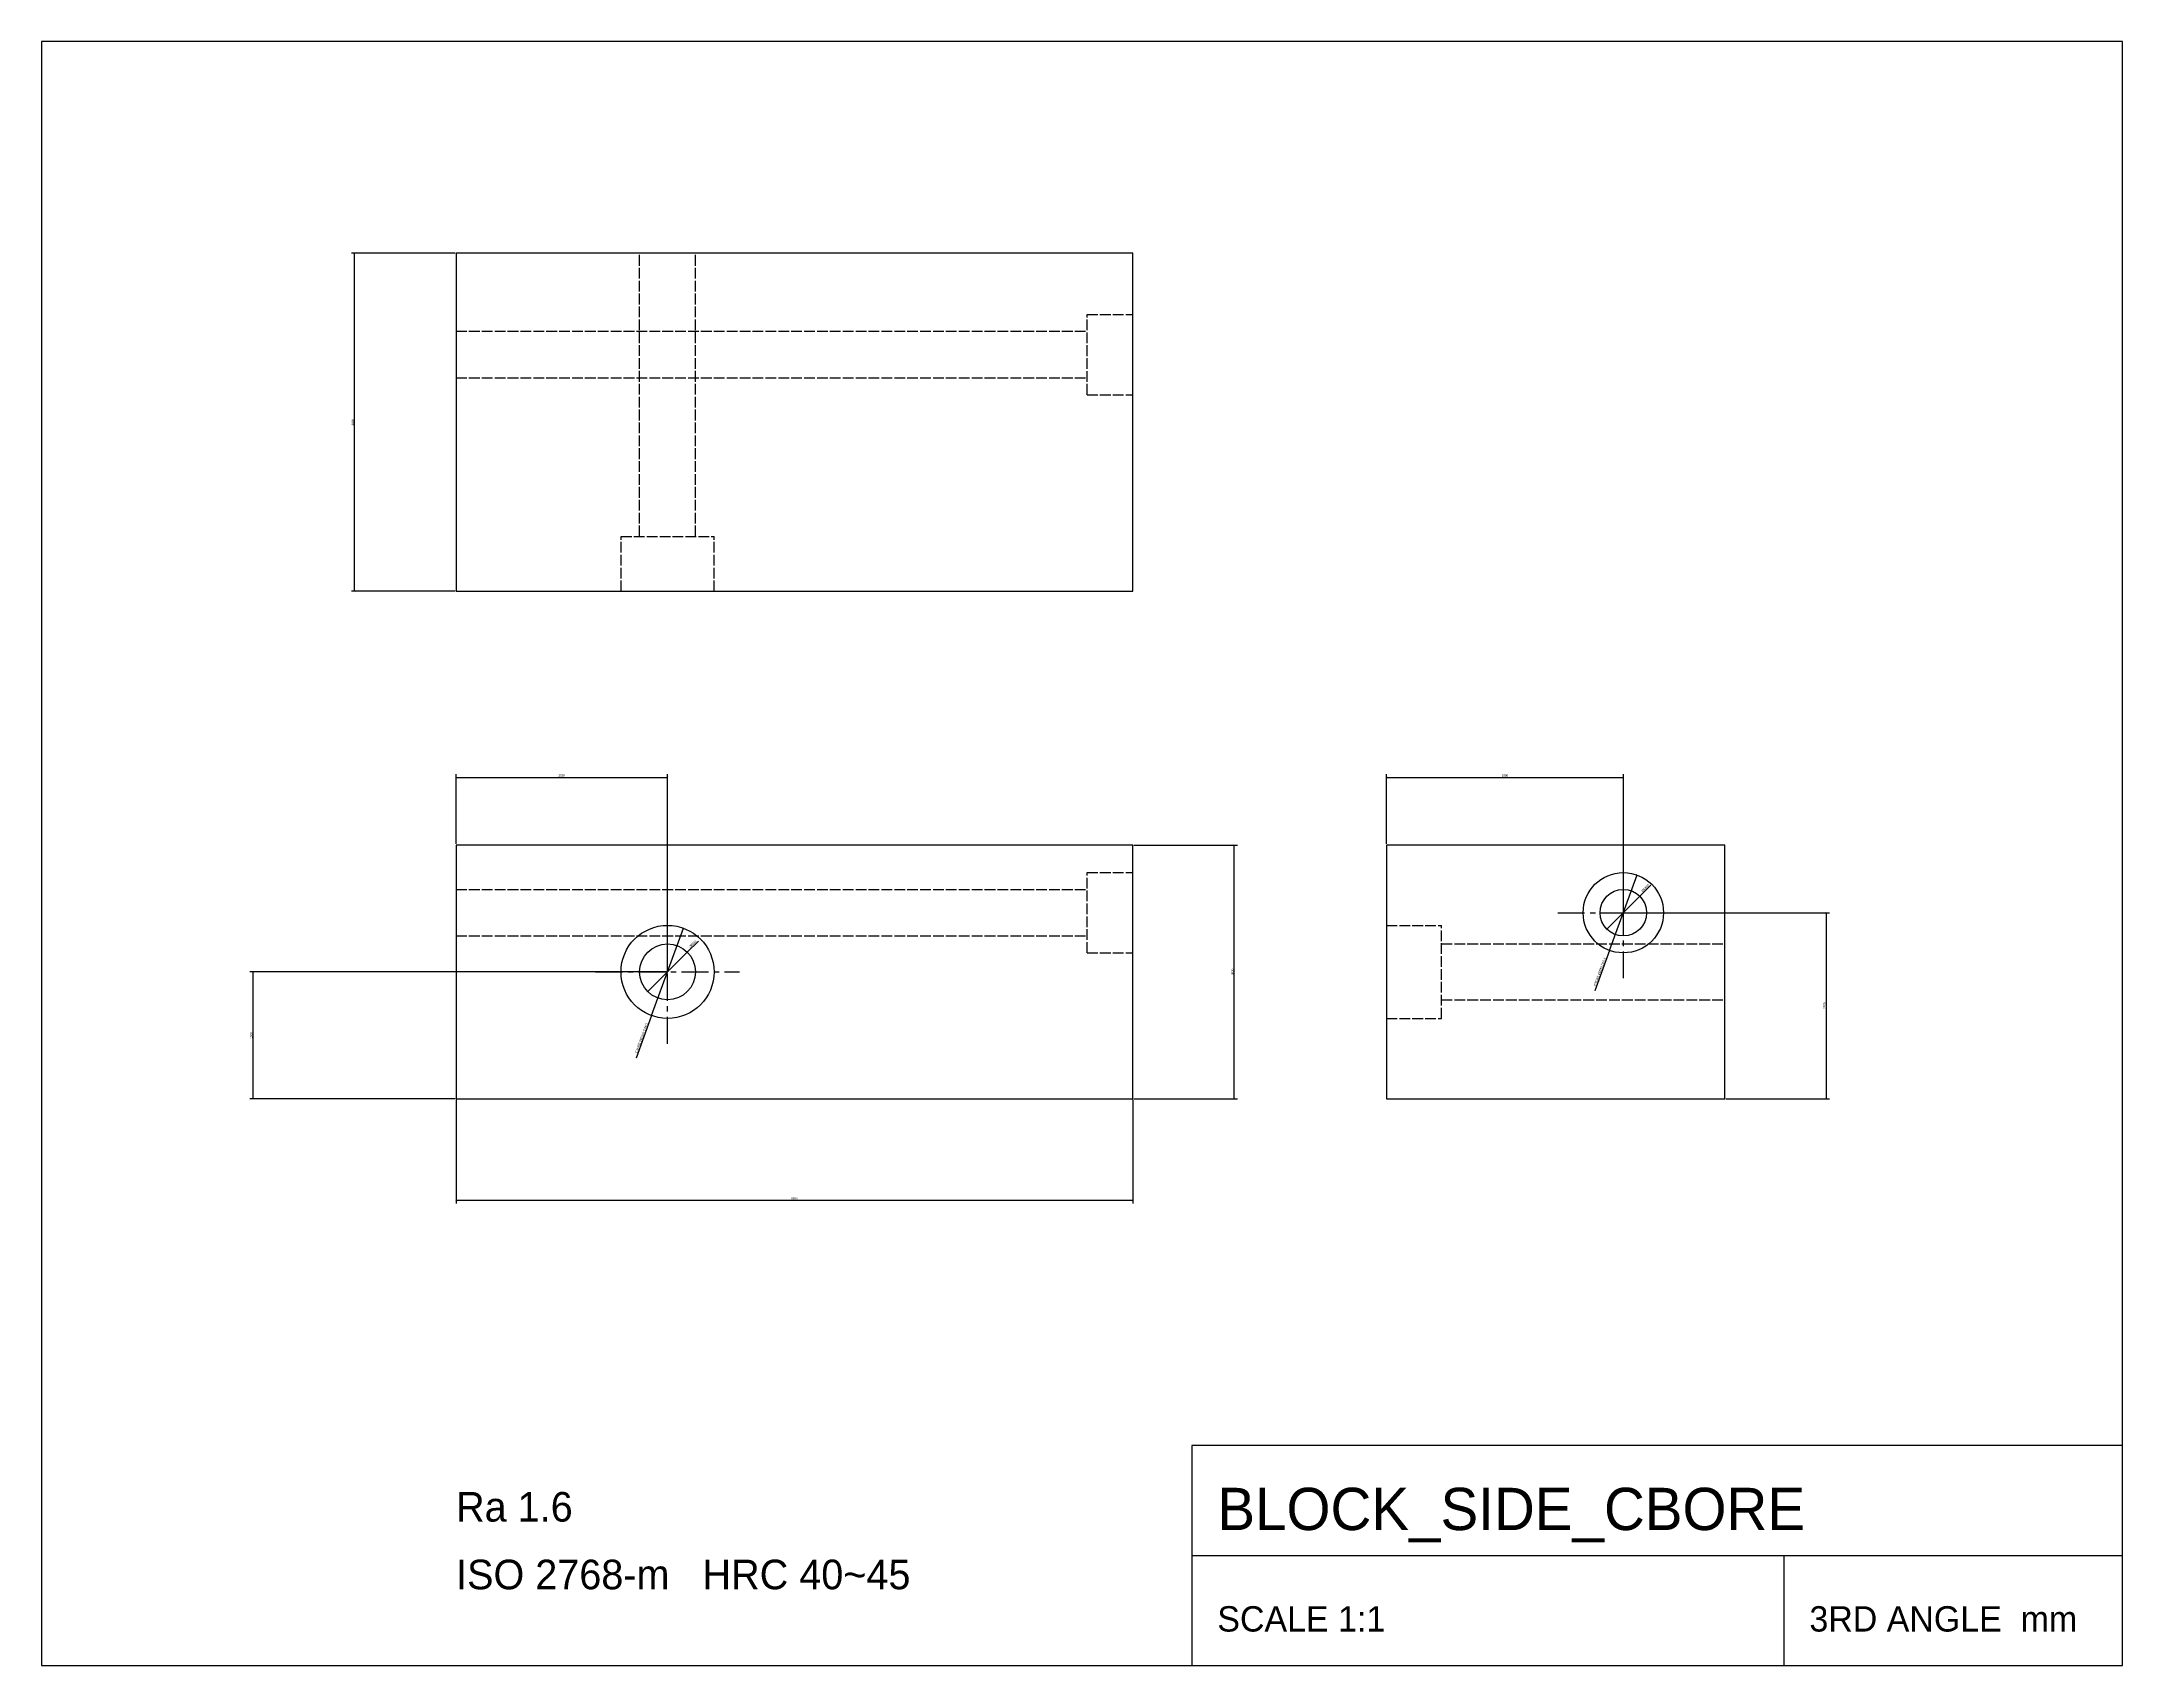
# Model space of a CAD drawing. Header units: millimetres. Extents: x -49 to 197, y -67 to 125.
import ezdxf

# ---------------------------------------------------------------- set-up
doc = ezdxf.new("R2010")
doc.units = ezdxf.units.MM
doc.linetypes.add('CENTER', pattern=[5.08, 3.175, -0.635, 0.635, -0.635])
doc.linetypes.add('DASHED', pattern=[1.524, 1.27, -0.254])
for name, color, linetype in [('CENTER', 1, 'CENTER'), ('DIM', 4, 'CONTINUOUS'), ('HIDDEN', 3, 'DASHED'), ('OUTLINE', 7, 'CONTINUOUS'), ('TEXT', 2, 'CONTINUOUS'), ('TITLE', 8, 'CONTINUOUS')]:
    doc.layers.add(name, color=color, linetype=linetype)
doc.styles.add('OpenSansCondensed-Light', font='OpenSansCondensed-Light.ttf')
doc.dimstyles.new('EZDXF', dxfattribs={"dimtxt": 0.25, "dimasz": 0.175, "dimexe": 0.375, "dimexo": 0.125, "dimgap": 0.1, "dimtad": 1, "dimlfac": 100, "dimzin": 12, "dimdsep": 46, "dimtxsty": 'OpenSansCondensed-Light', "dimblk": 'ARCHTICK', "dimcen": 2.5, "dimazin": 3, "dimtfac": 0.5, "dimtmove": 2, "dimatfit": 3})

# ---------------------------------------------------------------- blocks, each defined once
blk = doc.blocks.new('_ARCHTICK')
at = {"color": 0, "linetype": 'BYBLOCK', "const_width": 0.15}
blk.add_lwpolyline([(-0.5, -0.5), (0.5, 0.5)], dxfattribs=at)

msp = doc.modelspace()

# ---------------------------------------------------------------- linework, layer by layer
at = {"layer": 'CENTER'}
for p, q in [((138, 14.25), (138, 29.75)), ((25, 6.5), (25, 23.5)), ((130.25, 22), (145.75, 22)), ((16.5, 15), (33.5, 15))]:
    msp.add_line(p, q, dxfattribs=at)
at = {"layer": 'HIDDEN'}
for p, q in [((21.7, 66.5), (21.7, 100)), ((28.3, 66.5), (28.3, 100)), ((74.6, 92.75), (80, 92.75)), ((74.6, 83.25), (74.6, 92.75)), ((0, 90.75), (74.6, 90.75)), ((0, 85.25), (74.6, 85.25)), ((74.6, 83.25), (80, 83.25)), ((19.5, 60), (19.5, 66.5)), ((19.5, 66.5), (30.5, 66.5)), ((30.5, 60), (30.5, 66.5)), ((0, 24.75), (74.6, 24.75)), ((74.6, 26.75), (80, 26.75)), ((74.6, 17.25), (74.6, 26.75)), ((110, 20.5), (116.5, 20.5)), ((116.5, 9.5), (116.5, 20.5)), ((0, 19.25), (74.6, 19.25)), ((74.6, 17.25), (80, 17.25)), ((116.5, 18.3), (150, 18.3)), ((116.5, 11.7), (150, 11.7)), ((110, 9.5), (116.5, 9.5))]:
    msp.add_line(p, q, dxfattribs=at)
at = {"layer": 'OUTLINE'}
for p, q in [((80, 100), (0, 100)), ((0, 100), (0, 60)), ((80, 60), (80, 100)), ((0, 60), (80, 60)), ((80, 30), (0, 30)), ((0, 30), (0, 0)), ((80, 0), (80, 30)), ((150, 30), (110, 30)), ((110, 30), (110, 0)), ((150, 0), (150, 30)), ((0, 0), (80, 0)), ((110, 0), (150, 0))]:
    msp.add_line(p, q, dxfattribs=at)
for centre, radius in [((138, 22), 4.75), ((138, 22), 2.75), ((25, 15), 5.5), ((25, 15), 3.3)]:
    msp.add_circle(centre, radius, dxfattribs=at)
at = {"layer": 'TITLE'}
for p, q in [((197, 125), (-49, 125)), ((-49, 125), (-49, -67)), ((197, -67), (197, 125)), ((197, -41), (87, -41)), ((87, -41), (87, -67)), ((197, -67), (197, -41)), ((87, -54), (197, -54)), ((157, -67), (157, -54)), ((-49, -67), (197, -67)), ((87, -67), (197, -67))]:
    msp.add_line(p, q, dxfattribs=at)

# ---------------------------------------------------------------- texts
at = {"layer": 'TEXT'}
for s, p in [('Ra 1.6', (0, -50)), ('ISO 2768-m   HRC 40~45', (0, -58))]:
    msp.add_text(s, height=3.5, dxfattribs=at).set_placement(p)
at = {"layer": 'TITLE'}
for s, height, p in [('BLOCK_SIDE_CBORE', 5, (90, -51)), ('SCALE 1:1', 3, (90, -63)), ('3RD ANGLE  mm', 3, (160, -63))]:
    msp.add_text(s, height=height, dxfattribs=at).set_placement(p)

# ---------------------------------------------------------------- dimensions: what is measured, and where the dimension line sits
at = {"layer": 'DIM'}
for base, p1, p2 in [((-12, 60), (0, 60), (0, 100)), ((92, 0), (80, 0), (80, 30)), ((162, 0), (150, 0), (138, 22)), ((-24, 0), (0, 0), (25, 15))]:
    msp.add_linear_dim(base=base, p1=p1, p2=p2, angle=90, dimstyle='EZDXF', dxfattribs=at).render()
for base, p1, p2 in [((0, 38), (0, 30), (25, 15)), ((110, 38), (110, 30), (138, 22)), ((0, -12), (0, 0), (80, 0))]:
    msp.add_linear_dim(base=base, p1=p1, p2=p2, dimstyle='EZDXF', dxfattribs=at).render()
for p1, p2, text in [((139.6246, 26.46354), (136.3754, 17.53646), "C'BORE %%c<> DP5.4"), ((136.05546, 20.05546), (139.94454, 23.94454), '%%c<>'), ((26.88111, 20.16831), (23.11889, 9.83169), "C'BORE %%c<> DP6.5"), ((22.66655, 12.66655), (27.33345, 17.33345), '%%c<>')]:
    msp.add_diameter_dim_2p(p1=p1, p2=p2, text=text, dimstyle='EZDXF', dxfattribs=at).render()

doc.saveas('drawing.dxf')
